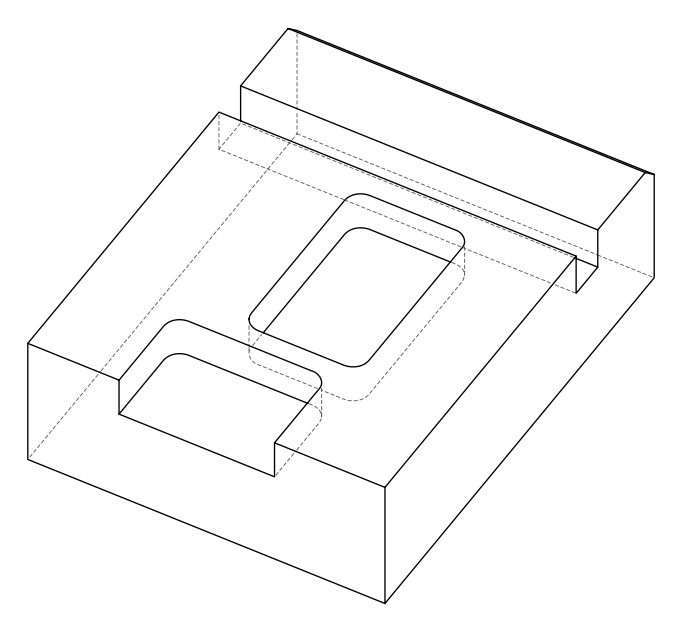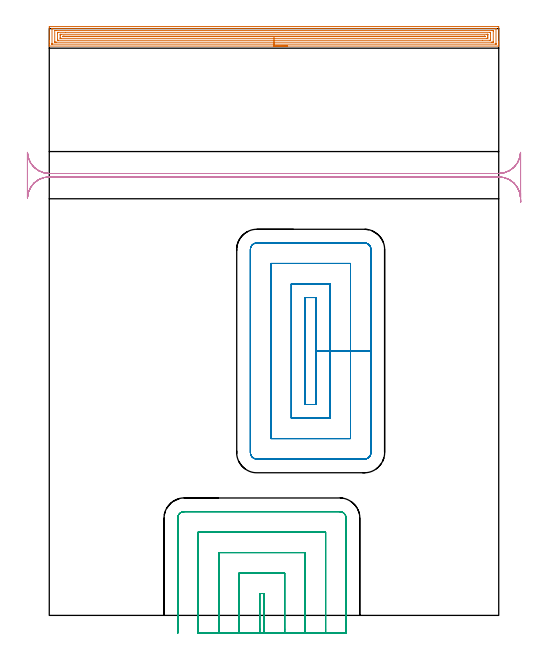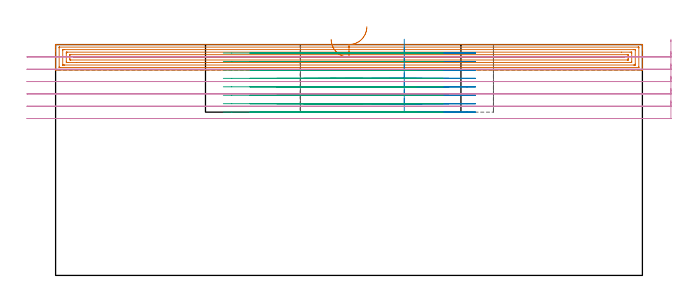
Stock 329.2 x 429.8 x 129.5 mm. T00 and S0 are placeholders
(PLAN: 4 operations, 2 tool changes, 71.7 min)
(1 AREA_MILL | FG_CHAMFER_SURFACE | UGT0205_001 | 15.98 min | 33658 mm3)
(2 MILL_RECTANGULAR_POCKET | POCKET_RECTANGULAR_STRAIGHT | UGT0201_094 | Follow Part, ap 5, ae 75% | 22.21 min | 724809 mm3)
(3 MILL_SLOT | SLOT_PARTIAL_RECTANGULAR | UGT0201_094 | Follow Part, ap 5, ae 75% | 23.07 min | 463607 mm3)
(4 MILL_RECTANGULAR_SLOT | SLOT_RECTANGULAR | UGT0201_004 | Follow Part, ap 8, ae 75% | 10.48 min | 471515 mm3)
(TOOL UGT0205_001 | Chamfer Mill 20 x 3 x 45 deg. | D20 FL50 Z2)
(TOOL UGT0201_094 | End mill 20 mm | D20 FL38 Z4)
(TOOL UGT0201_004 | End Mill 32 mm | D32 FL53 Z6)
(OP 1 AREA_MILL)
G17 G21 G94 G90
T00 M6
G54
G17 G0 G90 X174.6 Y417. S1061 M3
G43 Z139.5 H0
G94 G1 X174.562 Z138.628 F250.
X174.448 Z137.763
X174.259 Z136.912
X173.997 Z136.08
X173.663 Z135.274
X173.26 Z134.5
X172.792 Z133.764
X172.26 Z133.072
X171.671 Z132.429
X171.028 Z131.839
X170.336 Z131.308
X169.6 Z130.84
X168.826 Z130.437
X168.02 Z130.103
X167.188 Z129.841
X166.336 Z129.652
X165.472 Z129.538
X164.6 Z129.5
X0.175
X0.009 Y417.002 Z129.488
X0. Y417.026 Z129.465
Y417.398 Z129.102
Y417.701 Z128.799
Y418.394 Z128.101
Y419.626 Z126.871
Y420.165 Z126.329
Y420.781 Z125.714
Y430.791 Z115.706
X0.002 Y431.063 Z115.435
X0.01 Y431.292 Z115.206
X0.24 Y431.299 Z115.199
X328.578 Y431.3 Z115.2
X328.962 Y431.297 Z115.202
X329.19 Y431.292 Z115.206
X329.2 Y431.061 Z115.437
Y420.165 Z126.329
Y419.626 Z126.871
Y419.28 Z127.217
Y418.741 Z127.756
Y418.394 Z128.101
Y417.701 Z128.799
Y417.398 Z129.101
Y417.026 Z129.465
X329.191 Y417.002 Z129.488
X329.025 Y417. Z129.5
X164.6
Y418.414 Z128.086
X2.186
X2.085 Y418.415 Z128.085
X2.036 Y418.418 Z128.082
X2.016 Y418.421 Z128.079
X2.01 Y418.43 Z128.07
X2.005 Y418.546 Z127.954
X2.001 Y418.799 Z127.701
Y429.425 Z117.075
X2.008 Y429.831 Z116.669
X2.01 Y429.879 Z116.621
X2.028 Y429.881 Z116.619
X2.082 Y429.884 Z116.616
X2.191 Y429.885 Z116.615
X2.409 Y429.886 Z116.614
X327.014 Y429.885 Z116.615
X327.115 Y429.884 Z116.616
X327.164 Y429.882 Z116.618
X327.184 Y429.879 Z116.621
X327.19 Y429.869 Z116.631
X327.195 Y429.754 Z116.746
X327.199 Y429.501 Z116.999
Y418.875 Z127.625
X327.192 Y418.469 Z128.031
X327.19 Y418.421 Z128.079
X327.172 Y418.419 Z128.081
X327.118 Y418.416 Z128.084
X327.009 Y418.415 Z128.085
X326.791 Y418.414 Z128.086
X164.6
Y419.828 Z126.672
X5.09 Y419.829 Z126.671
X4.535 Y419.83 Z126.67
X4.196 Y419.833 Z126.667
X4.084 Y419.835 Z126.665
X4.01 Y419.847 Z126.653
X4.006 Y419.971 Z126.529
X4.002 Y420.165 Z126.335
X4. Y420.359 Z126.141
X4.001 Y428.329 Z118.171
X4.004 Y428.394 Z118.106
X4.01 Y428.445 Z118.055
X4.014 Y428.465 Z118.035
X4.028 Y428.466 Z118.034
X4.196 Y428.469 Z118.031
X4.75 Y428.471 Z118.029
X5.09
X324.11
X324.665 Y428.47 Z118.03
X325.004 Y428.467 Z118.033
X325.116 Y428.464 Z118.036
X325.19 Y428.453 Z118.047
X325.194 Y428.329 Z118.171
X325.198 Y428.135 Z118.365
X325.2 Y427.941 Z118.559
X325.199 Y419.971 Z126.529
X325.196 Y419.906 Z126.594
X325.19 Y419.855 Z126.645
X325.186 Y419.835 Z126.665
X325.172 Y419.834 Z126.666
X325.004 Y419.831 Z126.669
X324.45 Y419.829 Z126.671
X324.11 Y419.828 Z126.672
X164.6
Y421.243 Z125.257
X6.683
X6.113 Y421.244 Z125.256
X6.053 Y421.246 Z125.254
X6.018 Y421.249 Z125.251
X6.01 Y421.287 Z125.213
X6.004 Y421.497 Z125.003
X6. Y421.92 Z124.58
Y426.364 Z120.136
X6.005 Y426.798 Z119.702
X6.01 Y427.015 Z119.485
X6.024 Y427.051 Z119.449
X6.078 Y427.054 Z119.446
X6.178 Y427.056 Z119.444
X6.877 Y427.057 Z119.443
X11.809
X322.517
X323.087 Y427.056 Z119.444
X323.147 Y427.054 Z119.446
X323.182 Y427.051 Z119.449
X323.19 Y427.013 Z119.487
X323.196 Y426.802 Z119.698
X323.2 Y426.38 Z120.12
Y421.936 Z124.564
X323.195 Y421.502 Z124.998
X323.19 Y421.285 Z125.215
X323.176 Y421.249 Z125.251
X323.122 Y421.246 Z125.254
X323.022 Y421.244 Z125.256
X322.323 Y421.243 Z125.257
X317.394
X164.6
Y422.657 Z123.843
X8.498
X8.165 Y422.658 Z123.842
X8.071 Y422.661 Z123.839
X8.017 Y422.664 Z123.836
X8.01 Y422.672 Z123.828
X8.005 Y422.728 Z123.772
X8.002 Y422.822 Z123.678
X8. Y423.48 Z123.02
Y424.593 Z121.907
X8.001 Y425.25 Z121.25
X8.005 Y425.478 Z121.022
X8.01 Y425.636 Z120.864
X8.332 Y425.641 Z120.859
X8.498 Y425.643 Z120.857
X320.702
X321.035 Y425.642 Z120.858
X321.129 Y425.639 Z120.861
X321.183 Y425.636 Z120.864
X321.19 Y425.628 Z120.872
X321.195 Y425.572 Z120.928
X321.198 Y425.478 Z121.022
X321.2 Y424.82 Z121.68
Y423.707 Z122.793
X321.199 Y423.05 Z123.45
X321.195 Y422.822 Z123.678
X321.19 Y422.664 Z123.836
X320.868 Y422.659 Z123.841
X320.702 Y422.657 Z123.843
X164.6
Y424.071 Z122.429
X10.819
X10.452 Y424.074 Z122.426
X10.077 Y424.078 Z122.422
X10.01 Y424.084 Z122.416
X10.008 Y424.146 Z122.354
X10.02 Y424.222 Z122.278
X10.102 Y424.224 Z122.276
X10.292 Y424.227 Z122.273
X11.345 Y424.229 Z122.271
X318.589 Y424.228 Z122.272
X318.749 Y424.227 Z122.273
X319.123 Y424.222 Z122.278
X319.19 Y424.216 Z122.284
X319.197 Y424.149 Z122.351
X319.192 Y424.11 Z122.39
X319.185 Y424.078 Z122.422
X319.166 Y424.076 Z122.424
X319.059 Y424.074 Z122.426
X318.749 Y424.072 Z122.428
X318.381 Y424.071 Z122.429
X164.6
X163.728 Z122.467
X162.864 Z122.581
X162.012 Z122.77
X161.18 Z123.032
X160.374 Z123.366
X159.6 Z123.769
X158.864 Z124.237
X158.172 Z124.768
X157.529 Z125.358
X156.94 Z126.001
X156.408 Z126.693
X155.94 Z127.429
X155.537 Z128.203
X155.203 Z129.009
X154.941 Z129.841
X154.752 Z130.692
X154.638 Z131.557
X154.6 Z132.429
G0 Z139.5
M5
M2
(OP 2 MILL_RECTANGULAR_POCKET)
G17 G21 G94 G90
T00 M6
G54
G17 G0 G90 X195.6 Y164.773 S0 M3
G43 Z139.5 H0
Z132.5
G94 G1 Y193.65 Z124.762 F250.
Y232.8 F500.
X187.3
Y154.5
X195.6
Y193.65
X205.6
Y242.8
X177.3
Y144.5
X205.6
Y193.65
X220.6
Y257.8
X162.3
Y129.5
X220.6
Y193.65
X235.6
Y268.
G3 X230.8 Y272.8 R4.8
G1 X152.1
G3 X147.3 Y268. R4.8
G1 Y119.3
G3 X152.1 Y114.5 R4.8
G1 X230.8
G3 X235.6 Y119.3 R4.8
G1 Y193.65
Y194.65
G0 X195.6 Y164.773 Z127.762
G1 Y193.65 Z120.025 F250.
Y232.8 F500.
X187.3
Y154.5
X195.6
Y193.65
X205.6
Y242.8
X177.3
Y144.5
X205.6
Y193.65
X220.6
Y257.8
X162.3
Y129.5
X220.6
Y193.65
X235.6
Y268.
G3 X230.8 Y272.8 R4.8
G1 X152.1
G3 X147.3 Y268. R4.8
G1 Y119.3
G3 X152.1 Y114.5 R4.8
G1 X230.8
G3 X235.6 Y119.3 R4.8
G1 Y193.65
Y194.65
G0 X195.6 Y164.773 Z123.025
G1 Y193.65 Z115.287 F250.
Y232.8 F500.
X187.3
Y154.5
X195.6
Y193.65
X205.6
Y242.8
X177.3
Y144.5
X205.6
Y193.65
X220.6
Y257.8
X162.3
Y129.5
X220.6
Y193.65
X235.6
Y268.
G3 X230.8 Y272.8 R4.8
G1 X152.1
G3 X147.3 Y268. R4.8
G1 Y119.3
G3 X152.1 Y114.5 R4.8
G1 X230.8
G3 X235.6 Y119.3 R4.8
G1 Y193.65
Y194.65
G0 X195.6 Y164.773 Z118.287
G1 Y193.65 Z110.55 F250.
Y232.8 F500.
X187.3
Y154.5
X195.6
Y193.65
X205.6
Y242.8
X177.3
Y144.5
X205.6
Y193.65
X220.6
Y257.8
X162.3
Y129.5
X220.6
Y193.65
X235.6
Y268.
G3 X230.8 Y272.8 R4.8
G1 X152.1
G3 X147.3 Y268. R4.8
G1 Y119.3
G3 X152.1 Y114.5 R4.8
G1 X230.8
G3 X235.6 Y119.3 R4.8
G1 Y193.65
Y194.65
G0 X195.6 Y164.773 Z113.55
G1 Y193.65 Z105.812 F250.
Y232.8 F500.
X187.3
Y154.5
X195.6
Y193.65
X205.6
Y242.8
X177.3
Y144.5
X205.6
Y193.65
X220.6
Y257.8
X162.3
Y129.5
X220.6
Y193.65
X235.6
Y268.
G3 X230.8 Y272.8 R4.8
G1 X152.1
G3 X147.3 Y268. R4.8
G1 Y119.3
G3 X152.1 Y114.5 R4.8
G1 X230.8
G3 X235.6 Y119.3 R4.8
G1 Y193.65
Y194.65
G0 X195.6 Y164.773 Z108.812
G1 Y193.65 Z101.075 F250.
Y232.8 F500.
X187.3
Y154.5
X195.6
Y193.65
X205.6
Y242.8
X177.3
Y144.5
X205.6
Y193.65
X220.6
Y257.8
X162.3
Y129.5
X220.6
Y193.65
X235.6
Y268.
G3 X230.8 Y272.8 R4.8
G1 X152.1
G3 X147.3 Y268. R4.8
G1 Y119.3
G3 X152.1 Y114.5 R4.8
G1 X230.8
G3 X235.6 Y119.3 R4.8
G1 Y193.65
Y194.65
G0 X195.6 Y164.773 Z104.075
G1 Y193.65 Z96.337 F250.
Y232.8 F500.
X187.3
Y154.5
X195.6
Y193.65
X205.6
Y242.8
X177.3
Y144.5
X205.6
Y193.65
X220.6
Y257.8
X162.3
Y129.5
X220.6
Y193.65
X235.6
Y268.
G3 X230.8 Y272.8 R4.8
G1 X152.1
G3 X147.3 Y268. R4.8
G1 Y119.3
G3 X152.1 Y114.5 R4.8
G1 X230.8
G3 X235.6 Y119.3 R4.8
G1 Y193.65
Y194.65
G0 X195.6 Y164.773 Z99.337
G1 Y193.65 Z91.6 F250.
Y232.8 F500.
X187.3
Y154.5
X195.6
Y193.65
X205.6
Y242.8
X177.3
Y144.5
X205.6
Y193.65
X220.6
Y257.8
X162.3
Y129.5
X220.6
Y193.65
X235.6
Y268.
G3 X230.8 Y272.8 R4.8
G1 X152.1
G3 X147.3 Y268. R4.8
G1 Y119.3
G3 X152.1 Y114.5 R4.8
G1 X230.8
G3 X235.6 Y119.3 R4.8
G1 Y193.65
Y194.65
G0 Z139.5
M5
M2
(OP 3 MILL_SLOT)
G17 G21 G94 G90
T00 M6
G54
G17 G0 G90 X157.4 Y-13. S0 M3
G43 Z139.5 H0
Z124.762
G94 G1 Y-10. F250.
Y16. F500.
X154.1
Y-10.
Y-13. F250.
X172.4
Y-10.
Y31. F500.
X139.1
Y-10.
Y-13. F250.
X187.4
Y-10.
Y46. F500.
X124.1
Y-10.
Y-13. F250.
X202.4
Y-10.
Y61. F500.
X109.1
Y-10.
Y-13. F250.
X217.4
Y-10.
Y71.3 F500.
G3 X212.7 Y76. R4.7
G1 X98.8
G3 X94.1 Y71.3 R4.7
G1 Y-10.
Y-13. F250.
G0 X157.4 Z120.025
G1 Y-10.
Y16. F500.
X154.1
Y-10.
Y-13. F250.
X172.4
Y-10.
Y31. F500.
X139.1
Y-10.
Y-13. F250.
X187.4
Y-10.
Y46. F500.
X124.1
Y-10.
Y-13. F250.
X202.4
Y-10.
Y61. F500.
X109.1
Y-10.
Y-13. F250.
X217.4
Y-10.
Y71.3 F500.
G3 X212.7 Y76. R4.7
G1 X98.8
G3 X94.1 Y71.3 R4.7
G1 Y-10.
Y-13. F250.
G0 X157.4 Z115.287
G1 Y-10.
Y16. F500.
X154.1
Y-10.
Y-13. F250.
X172.4
Y-10.
Y31. F500.
X139.1
Y-10.
Y-13. F250.
X187.4
Y-10.
Y46. F500.
X124.1
Y-10.
Y-13. F250.
X202.4
Y-10.
Y61. F500.
X109.1
Y-10.
Y-13. F250.
X217.4
Y-10.
Y71.3 F500.
G3 X212.7 Y76. R4.7
G1 X98.8
G3 X94.1 Y71.3 R4.7
G1 Y-10.
Y-13. F250.
G0 X157.4 Z110.55
G1 Y-10.
Y16. F500.
X154.1
Y-10.
Y-13. F250.
X172.4
Y-10.
Y31. F500.
X139.1
Y-10.
Y-13. F250.
X187.4
Y-10.
Y46. F500.
X124.1
Y-10.
Y-13. F250.
X202.4
Y-10.
Y61. F500.
X109.1
Y-10.
Y-13. F250.
X217.4
Y-10.
Y71.3 F500.
G3 X212.7 Y76. R4.7
G1 X98.8
G3 X94.1 Y71.3 R4.7
G1 Y-10.
Y-13. F250.
G0 X157.4 Z105.812
G1 Y-10.
Y16. F500.
X154.1
Y-10.
Y-13. F250.
X172.4
Y-10.
Y31. F500.
X139.1
Y-10.
Y-13. F250.
X187.4
Y-10.
Y46. F500.
X124.1
Y-10.
Y-13. F250.
X202.4
Y-10.
Y61. F500.
X109.1
Y-10.
Y-13. F250.
X217.4
Y-10.
Y71.3 F500.
G3 X212.7 Y76. R4.7
G1 X98.8
G3 X94.1 Y71.3 R4.7
G1 Y-10.
Y-13. F250.
G0 X157.4 Z101.075
G1 Y-10.
Y16. F500.
X154.1
Y-10.
Y-13. F250.
X172.4
Y-10.
Y31. F500.
X139.1
Y-10.
Y-13. F250.
X187.4
Y-10.
Y46. F500.
X124.1
Y-10.
Y-13. F250.
X202.4
Y-10.
Y61. F500.
X109.1
Y-10.
Y-13. F250.
X217.4
Y-10.
Y71.3 F500.
G3 X212.7 Y76. R4.7
G1 X98.8
G3 X94.1 Y71.3 R4.7
G1 Y-10.
Y-13. F250.
G0 X157.4 Z96.337
G1 Y-10.
Y16. F500.
X154.1
Y-10.
Y-13. F250.
X172.4
Y-10.
Y31. F500.
X139.1
Y-10.
Y-13. F250.
X187.4
Y-10.
Y46. F500.
X124.1
Y-10.
Y-13. F250.
X202.4
Y-10.
Y61. F500.
X109.1
Y-10.
Y-13. F250.
X217.4
Y-10.
Y71.3 F500.
G3 X212.7 Y76. R4.7
G1 X98.8
G3 X94.1 Y71.3 R4.7
G1 Y-10.
Y-13. F250.
G0 X157.4 Z91.6
G1 Y-10.
Y16. F500.
X154.1
Y-10.
Y-13. F250.
X172.4
Y-10.
Y31. F500.
X139.1
Y-10.
Y-13. F250.
X187.4
Y-10.
Y46. F500.
X124.1
Y-10.
Y-13. F250.
X202.4
Y-10.
Y61. F500.
X109.1
Y-10.
Y-13. F250.
X217.4
Y-10.
Y71.3 F500.
G3 X212.7 Y76. R4.7
G1 X98.8
G3 X94.1 Y71.3 R4.7
G1 Y-10.
Y-13. F250.
G0 Z139.5
M5
M2
(OP 4 MILL_RECTANGULAR_SLOT)
G17 G21 G94 G90
T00 M6
G54
G17 G0 G90 X345.2 Y309.376 S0 M3
G43 Z139.5 H0
Z132.5
G94 G1 Y305.766 Z131.532 F250.
X345.19 Z131.53
X345.2 Z131.527
Y339.134 Z122.586
X345.19 Z122.583
G2 X329.2 Y323.7 R16. F500.
G1 X0.
G2 X-15.99 Y339.134 R16.
G1 X-16.
Y305.766
X-15.99
G2 X0. Y321.2 R16.
G1 X329.2
G2 X345.19 Y305.766 R16.
G1 X345.296 Y302.767 F250.
G0 X345.2 Y309.376 Z125.583
G1 Y305.766 Z124.616
X345.19 Z124.613
X345.2 Z124.61
Y339.134 Z115.669
X345.19 Z115.667
G2 X329.2 Y323.7 R16. F500.
G1 X0.
G2 X-15.99 Y339.134 R16.
G1 X-16.
Y305.766
X-15.99
G2 X0. Y321.2 R16.
G1 X329.2
G2 X345.19 Y305.766 R16.
G1 X345.296 Y302.767 F250.
G0 X345.2 Y309.376 Z118.667
G1 Y305.766 Z117.699
X345.19 Z117.696
X345.2 Z117.694
Y339.134 Z108.753
X345.19 Z108.75
G2 X329.2 Y323.7 R16. F500.
G1 X0.
G2 X-15.99 Y339.134 R16.
G1 X-16.
Y305.766
X-15.99
G2 X0. Y321.2 R16.
G1 X329.2
G2 X345.19 Y305.766 R16.
G1 X345.296 Y302.767 F250.
G0 X345.2 Y309.376 Z111.75
G1 Y305.766 Z110.782
X345.19 Z110.78
X345.2 Z110.777
Y339.134 Z101.836
X345.19 Z101.833
G2 X329.2 Y323.7 R16. F500.
G1 X0.
G2 X-15.99 Y339.134 R16.
G1 X-16.
Y305.766
X-15.99
G2 X0. Y321.2 R16.
G1 X329.2
G2 X345.19 Y305.766 R16.
G1 X345.296 Y302.767 F250.
G0 X345.2 Y309.376 Z104.833
G1 Y305.766 Z103.866
X345.19 Z103.863
X345.2 Z103.86
Y339.134 Z94.919
X345.19 Z94.917
G2 X329.2 Y323.7 R16. F500.
G1 X0.
G2 X-15.99 Y339.134 R16.
G1 X-16.
Y305.766
X-15.99
G2 X0. Y321.2 R16.
G1 X329.2
G2 X345.19 Y305.766 R16.
G1 X345.296 Y302.767 F250.
G0 X345.2 Y309.376 Z97.917
G1 Y305.766 Z96.949
X345.19 Z96.947
X345.2 Z96.944
Y339.134 Z88.003
X345.19 Z88.
G2 X329.2 Y323.7 R16. F500.
G1 X0.
G2 X-15.99 Y339.134 R16.
G1 X-16.
Y305.766
X-15.99
G2 X0. Y321.2 R16.
G1 X329.2
G2 X345.19 Y305.766 R16.
G1 X345.296 Y302.767 F250.
G0 Z139.5
M5
M2
